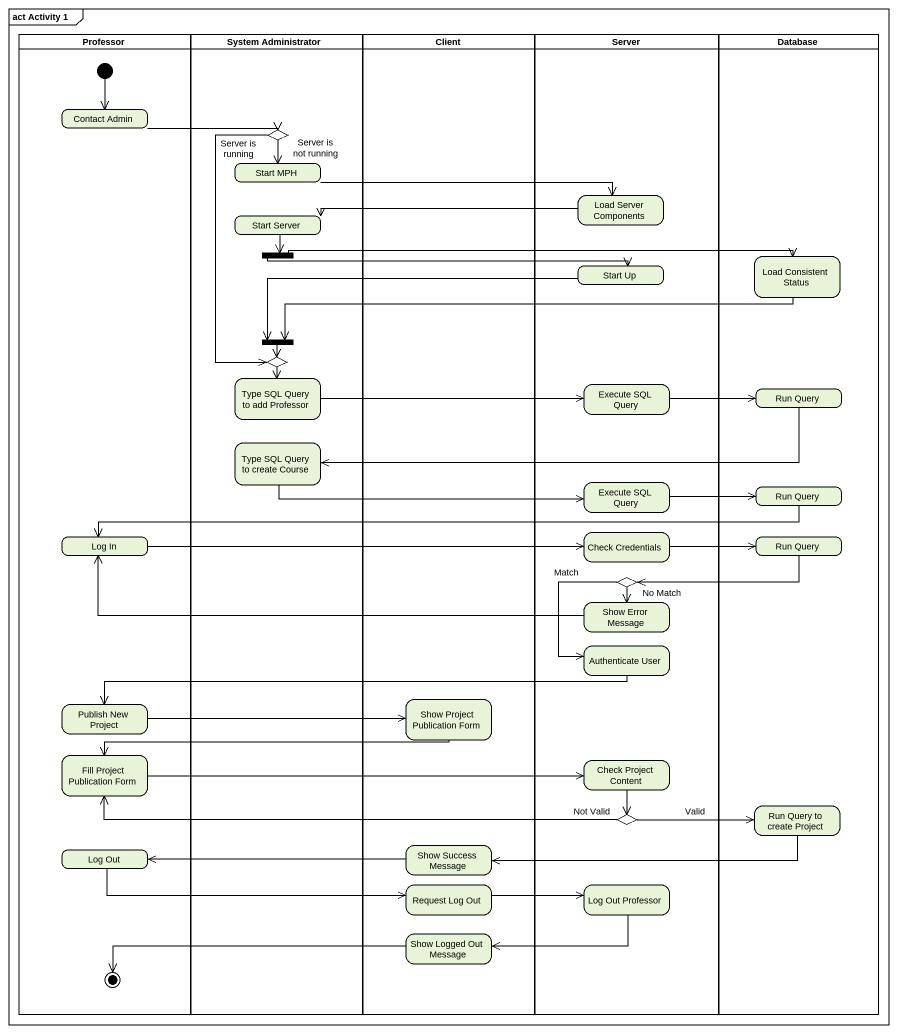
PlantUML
@startuml
mainframe act Activity 1
hide empty description
state Professor <<partition>> {
  state "Contact Admin" as Contact_Admin
  state "Log In" as Log_In
  state "Publish New Project" as Publish_New_Project
  state "Fill Project Publication Form" as Fill_Project_Publication
  state "Log Out" as Log_Out
  state final1 <<end>>
  [*] --> Contact_Admin
}
state "System Administrator" as System_Administrator <<partition>> {
  state choice1 <<choice>>
  state "Start MPH" as Start_MPH
  state "Start Server" as Start_Server
  state fork1 <<fork>>
  state fork2 <<join>>
  state "Type SQL Query to add Professor" as Type_SQL_Query_to_add
  state choice2 <<choice>>
  state "Type SQL Query to create Course" as Type_SQL_Query_to_create
}
state Client <<partition>> {
  state "Show Project Publication Form" as Show_Project_Publication
  state "Show Success Message" as Show_Success_Message
  state "Request Log Out" as Request_Log_Out
  state "Show Logged Out Message" as Show_Logged_Out_Message
}
state Server <<partition>> {
  state "Load Server Components" as Load_Server_Components
  state "Start Up" as Start_Up
  state "Execute SQL Query" as Execute_SQL_Query
  state "Execute SQL Query" as Execute_SQL_Query_2
  state "Check Credentials" as Check_Credentials
  state choice3 <<choice>>
  state "Show Error Message" as Show_Error_Message
  state "Authenticate User" as Authenticate_User
  state "Check Project Content" as Check_Project_Content
  state choice4 <<choice>>
  state "Log Out Professor" as Log_Out_Professor
}
state "Database" as Database_ <<partition>> {
  state "Load Consistent Status" as Load_Consistent_Status
  state "Run Query" as Run_Query
  state "Run Query" as Run_Query_2
  state "Run Query" as Run_Query_3
  state "Run Query to create Project" as Run_Query_to_create_Project
}
Contact_Admin -right-> choice1
choice1 --> Start_MPH : Server is not running
choice1 --> choice2 : Server is running
Start_MPH -right-> Load_Server_Components
Start_Server --> fork1
Load_Server_Components -left-> Start_Server
fork1 -right-> Start_Up
fork1 -right-> Load_Consistent_Status
Start_Up -left-> fork2
Load_Consistent_Status -left-> fork2
fork2 --> choice2
Type_SQL_Query_to_add -right-> Execute_SQL_Query
choice2 --> Type_SQL_Query_to_add
Execute_SQL_Query -right-> Run_Query
Run_Query -left-> Type_SQL_Query_to_create
Type_SQL_Query_to_create -right-> Execute_SQL_Query_2
Execute_SQL_Query_2 -right-> Run_Query_2
Run_Query_2 -left-> Log_In
Log_In -right-> Check_Credentials
Check_Credentials -right-> Run_Query_3
Run_Query_3 -left-> choice3
choice3 --> Show_Error_Message : No Match
choice3 --> Authenticate_User : Match
Show_Error_Message -left-> Log_In
Authenticate_User -left-> Publish_New_Project
Publish_New_Project -right-> Show_Project_Publication
Show_Project_Publication -left-> Fill_Project_Publication
Fill_Project_Publication -right-> Check_Project_Content
Check_Project_Content --> choice4
Run_Query_to_create_Project -left-> Show_Success_Message
Log_Out -right-> Request_Log_Out
Show_Success_Message -left-> Log_Out
choice4 -left-> Fill_Project_Publication : Not Valid
choice4 -right-> Run_Query_to_create_Project : Valid
Request_Log_Out -right-> Log_Out_Professor
Log_Out_Professor -left-> Show_Logged_Out_Message
Show_Logged_Out_Message -left-> final1
@enduml
